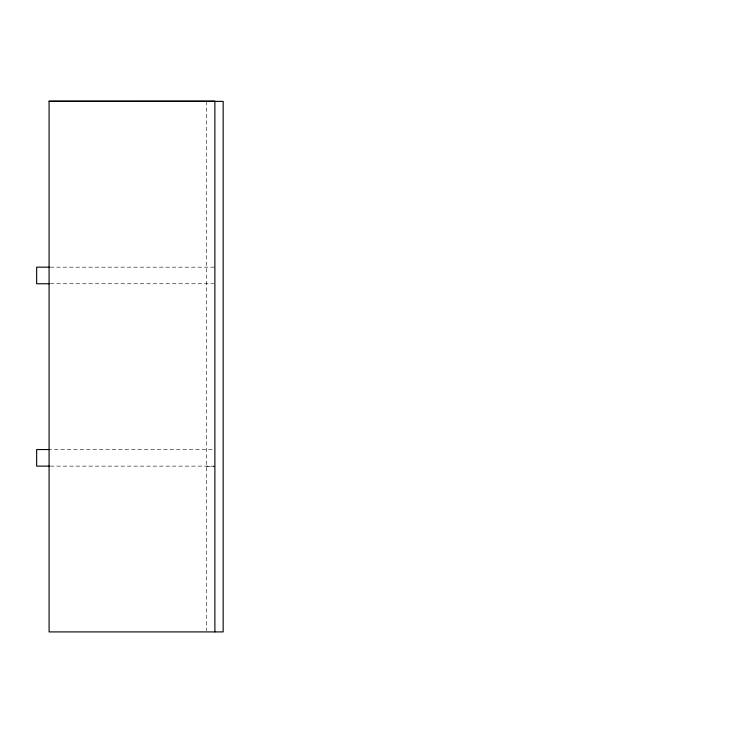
<?xml version="1.0" encoding="UTF-8"?>
<svg xmlns="http://www.w3.org/2000/svg" width="733" height="733" viewBox="0 0 733 733"><rect width="100%" height="100%" fill="white"/><g stroke="black" fill="none" stroke-linecap="round" stroke-linejoin="round"><path stroke-width="0.55" stroke-dasharray="3.67 2.75" d="M50.229 267.169L214.879 267.169M50.357 283.753L213.734 283.753M47.975 449.54L214.879 449.54M50.357 466.124L214.879 466.124M206.587 466.591L214.879 466.591M206.587 101.429L206.587 630.774"/><path stroke-width="1.1" d="M49.084 101.383L223.162 101.374L223.162 631.91L49.084 631.91L49.084 101.09L214.879 101.09L214.879 631.91M49.221 267.169L36.65 267.169L36.65 283.753L49.221 283.753M49.221 449.54L36.65 449.54L36.65 466.124L49.221 466.124"/></g></svg>
